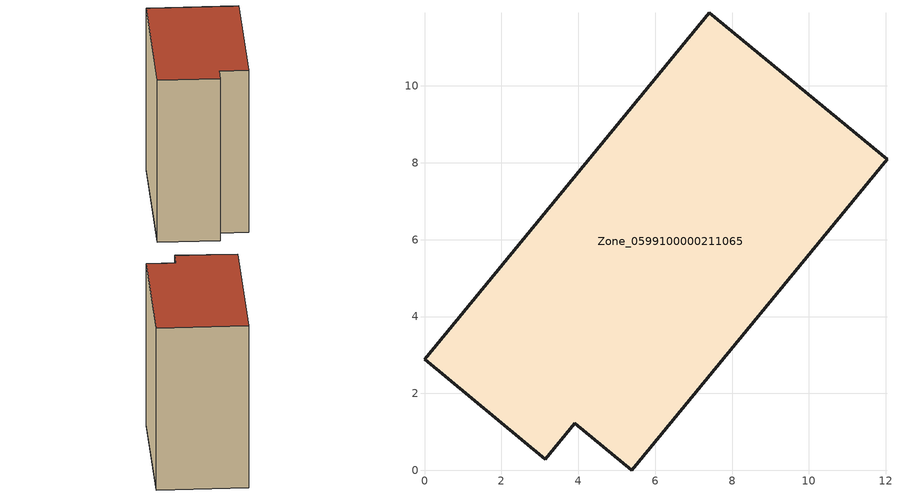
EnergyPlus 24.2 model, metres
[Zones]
Zone_0599100000211065
 floor ground (C_G): 3.91,1.22 3.14,0.29 0,2.89 7.4,11.9 12.03,8.09 5.39,0 z0
 wall outside (C_F): 7.4,11.9 0,2.89 3.14,0.29 3.91,1.22 5.39,0 12.03,8.09 7.4,11.9 z0:11.38
 roof outside (C_R): 5.39,0 12.03,8.09 7.4,11.9 0,2.89 3.14,0.29 3.91,1.22 z11.38
[BUILDING]
Pand.0599100000211065: North Axis=0; Terrain=City; Loads Convergence Tolerance Value=0.04; Temperature Convergence Tolerance Value=0.4; Solar Distribution=FullExterior; Maximum Number of Warmup Days=25; Minimum Number of Warmup Days=1
[Site:Location]
Rotterdam.The.Hague.AP_ZH_NLD Design_Conditions: Latitude=51.96; Longitude=4.45; Time Zone=1; Elevation=-4.5
[SITE:GROUNDTEMPERATURE:BUILDINGSURFACE]
18, 18, 18, 18, 18, 18, 18, 18, 18, 18, 18, 18
[MATERIAL] Thermal Absorptance=0.9; Solar Absorptance=0.7; Visible Absorptance=0.7
Name | Roughness | Thickness | Conductivity | Density | Specific Heat
G.TI.1946 | MediumSmooth | 0.15 | 1 | 540 | 1210
F.TI.1946 | Rough | 0.3 | 0.857143 | 1920 | 840
R.TI.1946 | MediumRough | 0.2 | 0.1 | 1500 | 1000
[CONSTRUCTION]
C_G: G.TI.1946
C_F: F.TI.1946
C_R: R.TI.1946
[ZONE]
Zone_0599100000211065: Type=1; Multiplier=1; Ceiling Height=Autocalculate; Volume=Autocalculate; Floor Area=autocalculate; Part of Total Floor Area=Yes
[ZONEINFILTRATION:DESIGNFLOWRATE]
Infil_Zone_0599100000211065: Zone or ZoneList or Space or SpaceList=Zone_0599100000211065; Schedule=AlwaysOn; Design Flow Rate Calculation Method=Flow/Area; Flow Rate per Floor Area=0.003; Constant Term Coefficient=1; Temperature Term Coefficient=0; Velocity Term Coefficient=0; Velocity Squared Term Coefficient=0
[HVACTEMPLATE:ZONE:IDEALLOADSAIRSYSTEM]
Zone_0599100000211065: Maximum Heating Supply Air Temperature=50; Minimum Cooling Supply Air Temperature=13; Maximum Heating Supply Air Humidity Ratio=0.0156; Minimum Cooling Supply Air Humidity Ratio=0.0077; Heating Limit=NoLimit; Cooling Limit=NoLimit; Dehumidification Control Type=ConstantSensibleHeatRatio; Cooling Sensible Heat Ratio=0.7; Dehumidification Setpoint=60; Humidification Control Type=None; Humidification Setpoint=30; Outdoor Air Method=None; Outdoor Air Flow Rate per Person=0.00944; Outdoor Air Flow Rate per Zone Floor Area=0; Outdoor Air Flow Rate per Zone=0; Demand Controlled Ventilation Type=None; Outdoor Air Economizer Type=NoEconomizer; Heat Recovery Type=None; Sensible Heat Recovery Effectiveness=0.7; Latent Heat Recovery Effectiveness=0.65
[ZONECONTROL:THERMOSTAT]
ThermostatControl_Zone_0599100000211065: Zone or ZoneList=Zone_0599100000211065; Control Type Schedule=DualSetpointControlType; Control 1=Thermostat_Zone_0599100000211065; Temperature Difference Between Cutout And Setpoint=0
[THERMOSTATSETPOINT:DUALSETPOINT]
Thermostat_Zone_0599100000211065: Heating Setpoint Temperature Schedule=HeatingSetpoint_Zone_0599100000211065; Cooling Setpoint Temperature Schedule=CoolingSetpoint_Zone_0599100000211065
[SCHEDULE:COMPACT]
HeatingSetpoint_Zone_0599100000211065: Through: 12/31, For: AllDays, Until: 24:00, 21
CoolingSetpoint_Zone_0599100000211065: Through: 12/31, For: AllDays, Until: 24:00, 24
DualSetpointControlType: Through: 12/31, For: AllDays, Until: 24:00, 4
AlwaysOn: Through: 12/31, For: AllDays, Until: 24:00, 1
